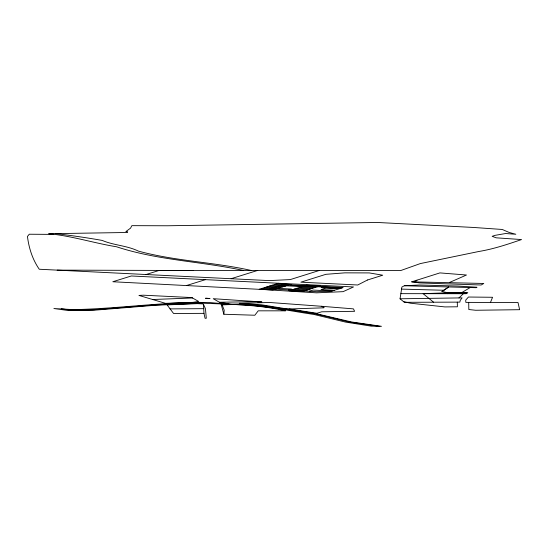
<?xml version="1.0" encoding="UTF-8"?>
<svg xmlns="http://www.w3.org/2000/svg" width="549" height="549" viewBox="0 0 549 549"><rect width="100%" height="100%" fill="white"/><g stroke="black" fill="none" stroke-linecap="round" stroke-linejoin="round"><path stroke-width="0.82" d="M201.49 303.096L200.495 302.362C157.954 302.602 115.75 308.847 73.264 309.622L53.891 308.524L68.742 310.597L92.836 310.322L154.269 305.347L200.982 303.117C229.208 304.414 257.721 304.372 285.466 310.823L258.222 310.83L254.832 315.236L223.848 314.254L224.198 310.192L222.146 304.915L219.415 302.252L213.218 298.69L261.9 301.957L258.181 302.108L257.179 301.641L219.415 302.252L230.813 304.167L248.21 303.817L261.173 304.736L316.231 313.678L351.6 321.982L381.473 326.305L371.289 326.154L345.438 322.078L313.98 314.46C283.476 310.007 253.192 302.931 222.146 304.915M203.487 304.352L203.967 313.355L205.058 318.303L206.3 318.255L205.463 308.737L203.487 304.352L202.54 303.885L197.256 303.645L167.095 304.887L173.566 313.486L203.967 313.355M400.049 298.793L462.08 297.874L460.192 300.44L459.863 302.122L404.373 302.314L400.049 298.793L401.875 287.052L404.332 285.741L419.642 285.013L457.811 286.05L477.019 287.244L476.182 287.703L404.332 285.741M490.463 302.444L492.57 297.277L468.462 297.03L465.71 300.104L465.854 302.382L518.016 302.506L519.622 309.698L475.66 310.26L468.825 309.526L468.709 302.389M447.751 293.715L448.204 292.802L467.817 292.61L466.108 293.722L400.914 293.653M449.494 282.461L466.485 275.015L439.907 272.901L411.709 281.836L415.209 281.912L416.986 280.168M458.971 297.922L463.335 293.722M441.952 291.54L448.547 287.079L441.952 291.54L448.204 292.802L466.904 293.2M461.654 292.672L470.122 287.566M146.055 274.521L159.135 270.437L400.633 270.588L420.362 263.568L478.941 251.463C493.606 249.047 507.564 244.326 521.55 239.563L496.193 237.82L492.151 236.324L495.116 235.336L505.588 233.531L515.82 234.258L509.122 232.447L502.266 229.468L473.334 227.444L377.54 222.475L167.267 225.769L131.849 225.66L130.552 228.144L125.851 231.596L127.649 231.747L127.574 232.481L48.703 233.723C71.734 235.878 93.776 243.083 116.553 246.776C157.584 260.329 201.208 261.358 243.18 270.41M319.545 270.396L290.291 279.578L269.25 280.608L39.267 269.243C32.521 259.505 28.891 248.134 27.45 236.441L29.275 234.231L53.294 234.389M186.907 285.411L205.45 279.647M231.067 278.72L257.742 270.403M259.053 289.316L112.792 281.747L131.314 275.982L353.515 286.962L343.077 291.656L316.512 292.837L259.231 289.261L278.515 283.263M291.766 285.013L290.531 285.398L341.903 287.937M288.41 289.941L291.409 289.007L264.33 287.69M301.277 285.926L299.5 286.482L280.587 285.549M309.327 291.245L313.081 290.078L332.049 291.011M322.942 286.997L321.172 287.552L340.14 288.486M152.402 299.521L192.521 297.99L198.642 301.449L192.884 302.355L165.496 303.343L138.952 295.424L143.31 295.19L192.177 297.585L192.521 297.99M448.204 292.802L423.107 293.66L433.607 302.218M286.372 309.08L323.78 307.817L324.15 307.44L321.254 306.26L269.6 302.485L239.289 303.302L248.21 303.817M170.046 308.902L203.803 308.662M193.186 270.513L57.144 270.129M415.209 281.912L483.799 283.469L481.109 285.006L419.601 282.927L411.709 281.836M401.408 289.11L443.832 290.263M276.971 283.744L290.51 284.409L272.812 289.934L259.272 289.261M274.445 284.533L287.985 285.199M271.913 285.322L285.459 285.988M301.71 286.791L315.25 287.463M339.584 288.664L326.037 287.992L320.987 289.57L334.526 290.243M269.387 286.111L282.927 286.777M299.178 287.58L312.724 288.246M266.855 286.901L280.402 287.566M296.652 288.369L310.192 289.035M294.12 289.158L307.666 289.824M261.798 288.472L275.344 289.145M291.594 289.947L305.134 290.613M321.254 306.26L353.439 308.874L354.606 311.31L321.68 311.798L316.951 313.273L289.254 308.984M61.378 308.819L71.219 310.13L94.256 309.718L154.482 304.956L208.044 302.375L229.599 304.352L252.197 304.736L265.146 305.951L315.661 313.911L349.665 322.098L379.853 326.422M55.916 233.606C71.391 235.521 86.838 237.69 102.203 240.428C113.904 245.41 126.956 245.52 138.417 251.113C175.248 261.152 213.794 262.086 250.962 270.41M403.33 301.573L410.432 303.206L444.923 306.918L457.399 306.795L457.29 302.128M221.144 304.153L223.848 314.254M367.48 280.004L357.742 284.993L300.852 282.179L325.873 274.322L344.82 272.853L369.278 272.915L382.728 275.214L367.48 280.004M283.6 284.608L270.156 288.801L316.773 291.711L331.967 291.039L343.152 287.552L283.6 284.608M306.767 285.212L289.062 290.737L302.609 291.402L320.307 285.885L306.767 285.212M209.883 298.471L205.621 298.258L209.883 298.471"/></g></svg>
